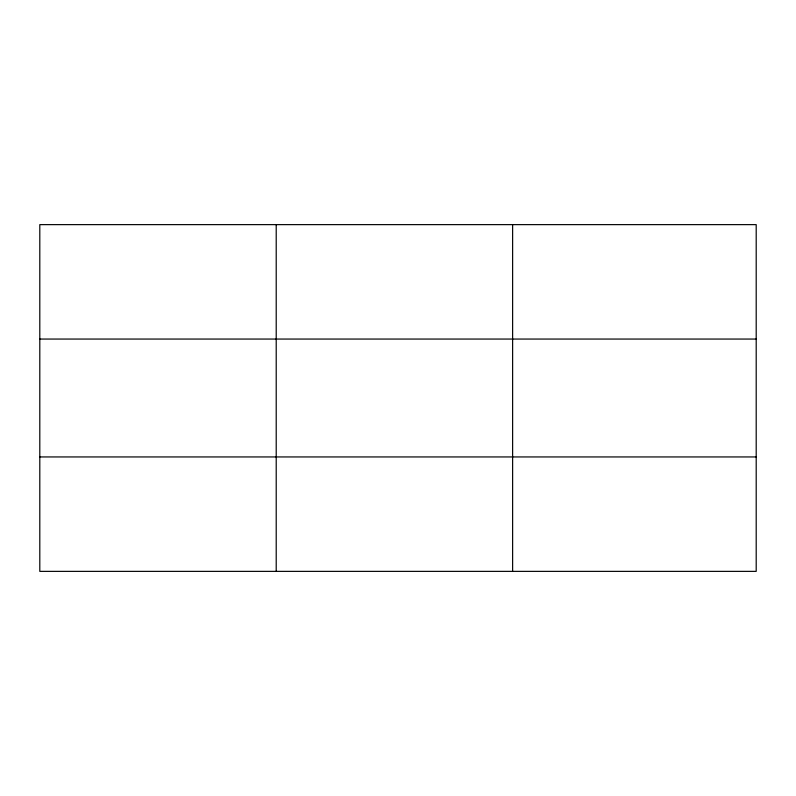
<?xml version="1.0" encoding="UTF-8"?>
<svg xmlns="http://www.w3.org/2000/svg" width="796" height="796" viewBox="0 0 796 796"><rect width="100%" height="100%" fill="white"/><g stroke="black" fill="none" stroke-linecap="round" stroke-linejoin="round"><path stroke-width="1.19" d="M276.212 571.369L276.212 224.631M512.624 571.369L512.624 224.631M756.2 339.056L756.2 224.631L39.8 224.631L39.8 571.369L756.2 571.369L756.2 339.056L39.8 339.056M39.8 456.944L756.2 456.944"/></g></svg>
